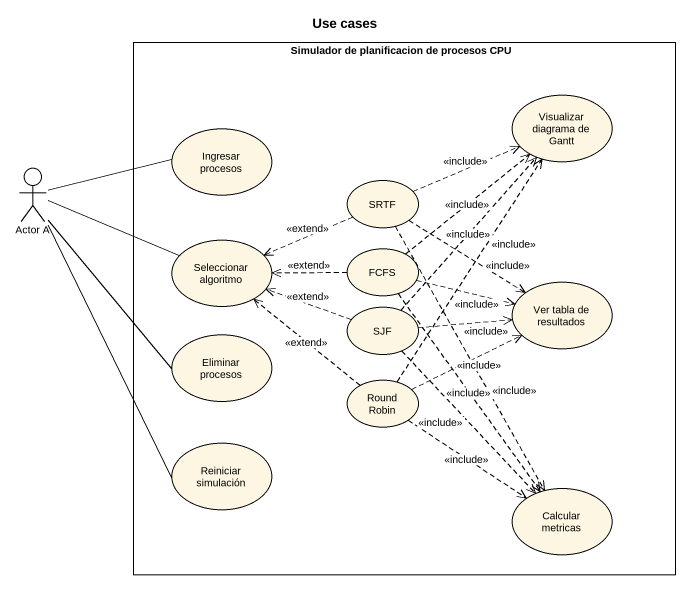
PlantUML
@startuml
title Use cases
rectangle "Simulador de planificacion de procesos CPU" as Simulador_de_planificacion {
  usecase "Visualizar diagrama de Gantt" as Visualizar_diagrama_de_Gantt
  usecase "Ingresar procesos" as Ingresar_procesos
  usecase SRTF
  usecase "Seleccionar algoritmo" as Seleccionar_algoritmo
  usecase FCFS
  usecase "Ver tabla de resultados" as Ver_tabla_de_resultados
  usecase "Eliminar procesos" as Eliminar_procesos
  usecase SJF
  usecase "Round Robin" as Round_Robin
  usecase "Reiniciar simulación" as Reiniciar_simulación
  usecase "Calcular metricas" as Calcular_metricas
}
actor "Actor A" as Actor_A
Actor_A -right- Ingresar_procesos
Actor_A -right- Seleccionar_algoritmo
Actor_A -- Eliminar_procesos
Actor_A -- Reiniciar_simulación
SRTF .right.> Visualizar_diagrama_de_Gantt : <<include>>
SRTF .left.> Seleccionar_algoritmo : <<extend>>
SRTF ..> Ver_tabla_de_resultados : <<include>>
SRTF ..> Calcular_metricas : <<include>>
FCFS .up.> Visualizar_diagrama_de_Gantt : <<include>>
FCFS .left.> Seleccionar_algoritmo : <<extend>>
FCFS .right.> Ver_tabla_de_resultados : <<include>>
FCFS ..> Calcular_metricas : <<include>>
SJF .up.> Visualizar_diagrama_de_Gantt : <<include>>
SJF .left.> Seleccionar_algoritmo : <<extend>>
SJF .right.> Ver_tabla_de_resultados : <<include>>
SJF ..> Calcular_metricas : <<include>>
Round_Robin .up.> Visualizar_diagrama_de_Gantt : <<include>>
Round_Robin .up.> Seleccionar_algoritmo : <<extend>>
Round_Robin .right.> Ver_tabla_de_resultados : <<include>>
Round_Robin ..> Calcular_metricas : <<include>>
@enduml
